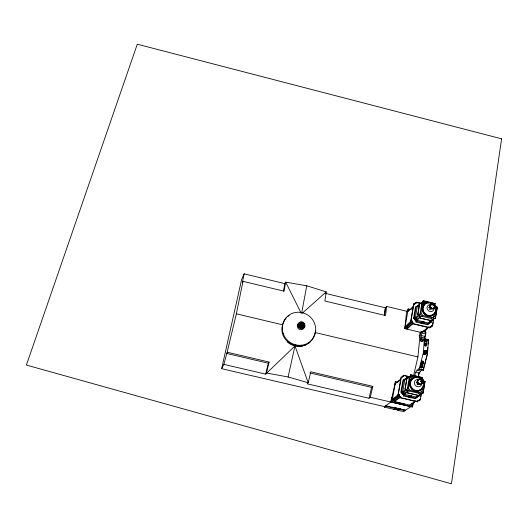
<?xml version="1.0" encoding="UTF-8"?>
<svg xmlns="http://www.w3.org/2000/svg" width="528" height="528" viewBox="0 0 528 528"><rect width="100%" height="100%" fill="white"/><g stroke="black" fill="none" stroke-linecap="round" stroke-linejoin="round"><path stroke-width="0.79" d="M286.123 317.882C268.93 341.84 309.85 360.532 315.447 330.997M430.531 309.164C430.34 310.55 428.703 308.669 430.115 308.682M432.227 308.656L431.779 309.17L431.224 308.675M435.191 303.838L435.211 303.725M414.526 376.002L415.655 372.227L417.08 370.227L419.239 368.57L419.133 369.171L423.416 370.075L427.581 353.522L428.465 339.689L424.327 338.699L421.951 341.22L421.054 341.477L420.724 340.837L421.212 335.498L422.492 331.412L426.043 332.264L424.281 339.405L420.724 338.554M424.393 345.708L424.763 340.065L425.429 339.511L426.98 339.88L425.951 346.078L424.393 345.708L425.429 339.511M425.951 346.078L426.109 343.662M427.442 352.156L427.753 347.457M427.957 344.322L428.056 342.758M419.133 369.171L423.41 352.532L424.327 338.699M413.556 375.824L417.919 356.928L420.314 332.33L421.304 331.465L422.789 331.822M419.509 337.108L420.314 332.33L404.804 328.614L406.652 311.243L407.84 310.075L408.223 308.906L410.626 309.481M384.503 315.328L385.341 307.811L386.641 306.425L406.652 311.243M384.457 315.374L385.341 307.811L325.202 293.337M386.641 306.425L385.565 315.566L324.839 300.986L326.238 291.885L306.761 285.793L285.661 282.11L284.797 283.609L283.457 291.133M422.578 379.843L422.446 379.883M425.198 344.711L425.383 344.065L425.938 344.177C426.169 345.16 424.756 344.883 425.383 344.065M425.753 344.824L425.429 344.342L425.753 344.824L425.938 344.177M426.749 351.1L425.951 351.061L426.749 351.1C426.215 352.051 425.443 352.051 425.634 353.918L425.185 354.275L423.832 353.951L424.281 351.259L424.822 350.77L426.518 350.816L424.789 350.526C422.209 353.681 426.967 355.918 426.248 351.496M426.591 351.226L426.386 350.368L426.459 351.028M425.819 354.123L426.393 351.146M423.311 370.161L423.944 366.313M425.997 351.674L424.479 352.361L425.066 352.407L424.882 353.503L425.786 352.414L426.215 352.579L426.07 351.919M426.677 350.44L426.109 351.622M427.99 341.992L428.465 339.689M426.202 352.585L426.452 351.787M419.668 394.383L419.437 395.776L418.631 396.323M422.545 377.586L422.367 378.662L424.004 381.104L424.934 381.46L423.859 381.209L422.222 378.767L422.545 377.586L410.738 374.801L410.249 376.972M429.858 322.304L430.901 322.555L431.719 321.842L432.003 319.889M434.841 303.521L434.524 304.689L434.841 303.521L423.298 300.729L422.981 301.897M425.08 381.355L423.113 393.261L422.083 393.017L416.09 397.036L415.906 398.119L415.107 398.66L403.392 395.921L404.164 395.366L404.514 393.301L407.893 390.859L407.537 392.944L419.437 395.776L419.72 394.581M431.977 320.8L432.142 319.803L428.446 323.017L428.274 324.053L427.462 324.766L416.005 322.014L416.183 320.984L420.539 317.011L418.889 314.582L417.879 314.338L418.79 314.728L420.394 317.143L420.229 318.14L431.977 320.8L420.229 318.14M431.501 325.73L431.317 326.832L429.957 326.806L431.046 327.07L431.501 325.73L432.59 325.994L433.937 317.863M399.32 394.964L398.02 394.904L399.32 394.964L399.122 396.112L400.178 396.356L399.722 397.69L417.476 401.841L417.668 400.693L419.047 400.772L419.239 399.63L420.347 399.887L421.417 393.413M419.239 399.63L420.077 400.066L420.347 398.449M420.611 396.832L421.285 392.786M431.231 325.967L432.313 326.231L432.986 322.166M433.257 320.542L433.528 318.919M421.238 391.763L422.169 391.123L422.803 387.314M423.43 383.506L423.806 381.223L422.129 378.715L419.859 378.18M428.069 302.828L424.868 302.049L421.648 304.385L420.044 313.843L421.694 316.272L431.317 318.589L434.557 316.279L435.085 313.117M435.871 308.372L436.128 306.794L434.478 304.372L432.874 303.989M421.892 393.109L422.968 393.36L424.934 381.46M434.247 318.443L435.303 318.701L437.336 307.164L436.28 306.913L434.669 304.557M435.303 318.701L437.336 307.164M412.097 403.161L411.682 405.596L392.231 401.049M412.599 406.006L413.008 403.564M398.29 408.626L398.165 409.385L395.96 408.87L394.931 409.583L384.47 407.147L384.562 406.633L392.027 401.201L391.849 402.217L412.427 407.022L413.325 402.831M425.126 332.363L425.535 329.927M412.038 403.491L412.691 403.643L413.998 402.765L414.269 401.148M418.301 377.071L419.087 372.365M424.67 339.002L425.614 333.333L425.291 333.617M427.462 324.766L427.634 323.737M420.143 367.719L420.796 367.211L421.846 360.934L423.41 361.31L422.367 367.587L421.707 368.089L420.143 367.719L421.846 360.934M425.627 341.451C425.337 340.039 426.631 342.395 425.74 341.352M421.641 366.036L421.846 365.396L422.4 365.521C422.605 366.524 421.186 366.188 421.846 365.396M422.162 362.934L422.367 362.294L422.921 362.426C423.119 363.422 421.707 363.086 422.367 362.294M423.72 354.077L424.228 351.014L423.535 354.222L425.284 354.446L423.535 354.222M421.912 365.435L422.235 365.924M422.195 366.168L422.4 365.521M422.71 363.066L422.921 362.426M424.248 353.747L424.789 350.526M416.262 397.815L417.067 397.267L417.226 396.284L418.209 396.508L418.367 395.525M426.386 350.368L425.04 352.176L424.532 352.057L424.822 350.77M428.591 323.961L429.403 323.248L429.561 322.304L430.518 322.535L430.676 321.592L434.438 318.325L435.448 318.569M417.569 396.079L417.404 397.063L418.209 396.508M424.994 352.48L425.317 350.882L426.023 350.836M425.786 352.414L425.766 351.846M425.951 351.061L425.806 351.549L426.228 351.655M426.083 350.955L426.532 350.896M417.476 401.841L417.932 400.514L419.047 400.772M412.606 322.641L411.576 322.397L412.863 322.403L412.414 323.737L429.779 327.908L430.234 326.568M424.301 353.45L425.766 353.714L426.096 351.747M409.933 377.949L409.035 378.629L407.359 388.509L409.042 391.017L418.882 393.327L419.806 392.687L409.939 390.37L408.256 387.849L409.933 377.949L412.302 376.398L416.077 377.289M420.044 313.843L420.955 312.998L422.558 303.514M407.537 392.944L407.854 391.802L406.177 389.288L405.002 389.143L406.085 389.4L407.715 391.901M408.718 377.282L410.56 375.83L410.738 374.801M420.367 318.008L420.539 317.011M421.258 303.547L423.133 301.719L423.298 300.729M404.89 410.606L404.976 410.091L395.848 408.078M395.795 408.995L397.261 409.339L397.129 410.091L403.867 411.662L405.392 410.183M404.164 395.366L408.527 396.389L409.009 395.307A1.907 0.429 10.4 0 1 411.583 395.914L411.55 397.096L415.906 398.119M416.005 322.014L416.79 321.295L421.054 322.318L421.529 321.268A1.868 0.528 9.9 0 1 424.05 321.875L424.017 323.03L428.274 324.053M421.304 331.465L421.106 332.614L422.492 331.412M406.177 389.288L401.96 392.416L400.897 392.165L401.656 391.604L403.676 379.823L404.738 380.074L408.104 377.5L407.029 377.243L405.002 389.143M418.889 314.582L414.592 318.635L413.549 318.384L414.328 317.658L416.262 306.365L417.305 306.616L420.163 303.871M401.795 393.4L402.56 392.845L403.537 393.07L402.772 393.631L401.795 393.4L401.96 392.416M403.927 380.648L404.098 379.678L404.864 379.084L405.887 379.328L406.025 378.345L407.022 378.576L407.207 377.507L408.632 377.843M414.434 319.579L415.213 318.853L416.17 319.084L415.391 319.81L414.434 319.579L414.592 318.635M402.56 392.845L404.864 379.084M415.213 318.853L417.424 305.672L418.42 305.91M384.47 407.147L385.704 406.25L395.01 408.421L395.366 407.722L400.112 408.824L399.881 409.438L405.306 410.705M398.462 410.401L400.112 408.824M407.854 391.802L403.577 394.845L402.6 394.614L402.772 393.631M416.183 320.984L415.226 320.753L415.391 319.81M402.6 394.614L403.366 394.06L403.537 393.07M415.226 320.753L416.17 319.084M418.4 305.903L418.559 304.966L419.536 305.204M403.392 395.921L403.577 394.845M417.734 314.47L419.681 303.072L420.691 303.316L423.133 301.719M405.141 389.044L407.167 377.137L408.065 377.487L410.56 375.83M417.879 314.338L419.819 302.933M416.79 321.295L417.127 319.315L419.991 316.675M423.832 353.951L424.571 352.288M400.125 396.561L394.654 400.521L394.469 401.577L400.488 397.234M412.85 322.879L407.167 328.126L406.996 329.135L413.239 323.38M394.931 409.583L395.063 408.824M393.743 409.306L395.366 407.722M398.02 394.904L401.082 377.104L402.382 377.15L402.56 376.101L403.61 376.345L403.788 375.302L410.203 376.814M410.738 321.05L412.025 321.057L410.738 321.05L413.675 303.983L414.955 303.983L415.127 302.98L416.15 303.224L416.321 302.221L421.034 303.356M398.27 394.72L401.339 376.906M410.995 320.806L413.932 303.732M399.069 395.149L398.871 396.297L399.92 396.541M402.56 376.101L402.382 377.15M411.576 322.397L411.767 321.295M413.675 303.983L414.698 304.234L415.127 302.98M411.833 322.153L412.025 321.057M402.31 376.299L403.352 376.55L403.788 375.302M415.892 303.475L416.321 302.221M400.178 396.356L399.98 397.505L417.74 401.663M400.897 392.165L402.91 380.411L403.676 379.823M412.414 323.737L412.863 322.403M413.549 318.384L415.483 307.118L416.262 306.365M370.3 397.247L372.834 386.357L310.787 371.818L308.207 382.754L307.223 383.83L369.032 398.251L370.3 397.247L390.865 402.046L391.684 397.327M394.904 384.622L395.347 382.371M391.849 402.217L395.604 381.592L397.683 382.081M404.804 328.614L408.223 308.906M394.654 400.521L393.459 400.244L393.637 399.208L399.696 394.779M407.167 328.126L405.999 327.848L406.171 326.858L411.833 321.585M385.704 406.25L385.79 405.735L395.102 407.906M301.666 313.058L306.761 285.793M422.413 379.909C419.767 380.635 419.569 383.255 422.393 379.87M284.797 283.609L244.134 273.827L242.306 282.823L242.979 281.338L284.038 291.192L285.661 282.11L301.151 313.137M384.562 406.633L221.648 368.676L223.879 364.379L227.132 352.216L236.366 313.823L242.979 281.338M223.879 364.379L265.683 374.134L294.961 345.919L308.207 382.754L288.11 376.985L294.961 345.919L295.746 344.863M221.648 368.676L241.633 279.49L244.134 273.827M390.865 402.046L395.459 381.704M369.032 398.251L371.58 387.394L372.834 386.357M227.132 352.216L269.095 362.05L266.482 373.012L288.11 376.985M265.683 374.134L268.297 363.205L269.095 362.05M422.657 364.32L423.41 361.31M424.347 365.534L427.337 353.72M418.117 376.853L419.252 373.078L420.684 371.078L422.321 369.844M417.338 382.589C416.764 383.915 415.628 381.619 417.041 382.001M431.105 307.514L431.092 307.903M426.611 341.279L426.881 340.461L425.509 341.015L425.971 341.695L426.611 341.279L426.149 340.6M426.182 344.507L426.446 343.721L425.073 344.289L425.555 344.949L426.182 344.507L425.693 343.847M426.169 352.018L425.74 351.912M423.152 362.769L423.416 361.997L422.044 362.505L422.506 363.191L423.152 362.769L422.69 362.083M422.631 365.864L422.895 365.105L421.522 365.607L421.984 366.293L422.631 365.864L422.169 365.178M426.347 351.437L426.505 351.054M425.304 353.602L426.287 352.453M425.555 344.949L426.446 343.721L425.073 344.289M425.971 341.695L426.881 340.461L425.509 341.015L426.063 341.147M422.506 363.191L423.416 361.997L422.044 362.505M421.984 366.293L422.895 365.105L421.522 365.607M407.708 311.87L413.939 305.798M411.173 308.906L413.444 306.689M411.226 309.25L412.368 308.141M416.638 306.425L417.424 305.672M417.773 305.725L418.559 304.966M424.868 302.049L421.648 304.385M411.358 320.806L405.148 326.614L406.171 326.858M414.328 317.658L416.328 318.14L419.76 314.959M405.999 327.848L412.229 322.067M421.694 316.272L422.605 315.434L432.254 317.757L434.557 316.279M434.927 305.276L436.28 306.913M427.528 316.015L428.142 315.46M302.115 313.328L326.238 291.885M431.317 318.589L432.254 317.757M429.792 321.031L430.973 319.981M419.608 384.094L418.882 384.113M429.7 323.248L430.518 322.535M422.994 331.65L428.333 327.004M422.987 331.921L428.353 327.261M429.013 326.957L425.502 330.007L426.149 330.158L424.822 331.307L423.159 330.911M426.32 340.435L426.98 339.88M423.529 352.981L423.931 352.658L423.41 352.532M426.446 351.186L425.977 351.12M425.601 352.77L426.076 352.829M288.004 316.411L289.258 315.434M395.254 383.599L400.719 379.348M396.475 382.8L400.739 379.487M397.696 382.001L400.752 379.625M405.26 378.932L406.025 378.345M406.435 378.101L407.207 377.507M411.398 377.084L412.302 376.398M398.567 394.574L392.594 398.963L393.637 399.208M407.359 388.509L408.256 387.849M401.656 391.604L403.702 392.086L407.068 389.631M393.459 400.244L399.452 395.881M409.042 391.017L409.939 390.37M397.129 410.091L398.165 409.385M409.603 405.108L415.978 400.805M418.882 393.327L422.169 391.123M419.575 394.68L422.083 393.017M409.035 378.629L410.81 377.467M431.996 319.935L434.438 318.325M418.4 380.2L418.301 380.272A2.006 1.881 52.8 0 0 417.668 381.018M433.211 308.372L433.31 308.306A1.954 1.808 45.1 0 0 433.646 308.015M421.054 322.318L421.357 322.298A1.868 0.528 9.9 0 1 423.872 322.905L424.017 323.03M408.527 396.389L408.83 396.383A1.914 0.429 10.4 0 1 411.404 396.99L411.55 397.096M431.62 308.266L431.244 308.128M425.271 344.164L425.825 344.269M425.317 344.619L425.872 344.731M407.675 392.845L419.549 395.624M403.366 394.06L417.067 397.267M226.519 353.417L268.297 363.205M309.811 372.926L371.58 387.394M413.338 402.613L413.998 402.765M394.423 401.762L404.831 404.191M392.053 402.072L412.652 406.877M390.931 401.993L410.87 406.652L405.53 410.216L399.967 408.923M395.281 408.236L400.019 409.339M419.245 369.092L423.416 370.075M417.08 370.227L420.684 371.078M415.655 372.227L419.252 373.078M410.599 374.906L422.4 377.692M403.531 375.5L408.342 376.636M425.779 350.605L426.353 350.678M424.71 350.988L426.697 351.437M426.056 351.364L426.538 351.569M425.819 351.476L426.241 351.575M425.726 351.991L426.155 352.09M424.624 351.985L425.119 352.103M425.865 352.354L426.334 352.48M425.436 353.021L427.581 353.522M425.396 353.087L425.819 353.192M424.954 353.305L425.456 353.483L425.033 353.377M424.387 353.384L425.766 353.714M424.189 353.575L425.759 353.945M236.366 313.823L282.619 324.806M315.427 332.594L417.919 356.928M422.255 362.38L422.803 362.512M422.275 362.848L422.829 362.98M421.733 365.482L422.288 365.614M421.753 365.95L422.308 366.076M420.796 367.211L422.367 367.587M412.672 323.499L430.049 327.67M422.209 333.095L425.759 333.947M421.212 335.498L424.756 336.349M420.935 337.135L424.486 337.979M424.222 338.791L428.353 339.781M427.72 340.243L428.254 340.375M424.248 339.94L424.763 340.065M420.664 339.57L423.509 340.25M420.724 340.837L422.862 341.345M436.135 307.045L437.184 307.303M416.064 302.471L419.984 303.422M408.811 309.302L410.414 309.692M408.052 309.87L409.068 310.114M429.719 321.361L431.719 321.842M416.011 320.027L429.403 323.248M423.152 300.861L434.696 303.659M419.133 384.008L417.866 383.097L417.496 382.067M431.713 308.557L430.228 307.19M302.155 324.463C300.353 323.829 302.108 326.555 302.306 324.694M417.892 384.001C416.15 383.011 417.674 386.074 417.958 384.127M420.955 312.998L422.605 315.434M416.328 318.14L417.127 319.315M403.702 392.086L404.514 393.301M309.784 342.203A16.916 16.236 37.5 0 1 308.682 343.114M305.626 344.936A16.916 16.236 37.5 0 1 303.607 345.688M302.914 345.88A16.916 16.236 37.5 0 1 287.192 341.814M304.286 327.03A3.584 3.432 37.3 0 1 298.861 329.03A3.584 3.432 37.3 0 1 298.868 323.228M416.658 391.09A6.706 6.277 53 0 1 409.979 381.949M410.19 381.434A6.706 6.277 53 0 1 412.315 378.965M420.394 389.671A6.719 6.29 53 0 1 418.909 390.383M418.374 390.522A6.719 6.29 53 0 1 417.265 390.661M416.704 390.654A6.719 6.29 53 0 1 415.582 390.496M412.54 388.885A6.719 6.29 53 0 1 411.734 388.027M411.391 387.559A6.719 6.29 53 0 1 410.824 386.536M410.606 385.994A6.719 6.29 53 0 1 410.289 382.595M410.408 382.041A6.719 6.29 53 0 1 410.791 380.992M411.041 380.497A6.719 6.29 53 0 1 414.401 377.817M422.519 387.189A6.719 6.29 53 0 1 421.964 388.153M423.073 387.486A7.352 6.884 53 0 1 411.701 388.905A7.352 6.884 53 0 1 413.602 377.434A7.352 6.884 53 0 1 423.674 383.863M423.608 385.724A7.352 6.884 53 0 1 423.304 386.918M423.119 385.506A6.719 6.29 53 0 1 414.605 390.067A6.719 6.29 53 0 1 411.14 380.437A6.719 6.29 53 0 1 420.862 379.229M421.278 379.639A6.719 6.29 53 0 1 422.578 381.572M422.796 382.114A6.719 6.29 53 0 1 423.172 383.803M418.612 380.543A1.762 1.65 52.7 0 1 418.935 380.259M418.513 383.315A2.138 2 52.8 0 1 418.15 382.892M417.899 382.397A2.138 2 52.8 0 1 417.773 381.863M417.793 381.315A2.138 2 52.8 0 1 417.952 380.807M418.235 380.365A2.138 2 52.8 0 1 418.625 380.021M421.483 380.695A2.138 2 52.8 0 1 421.733 381.19M421.859 381.731A2.138 2 52.8 0 1 421.681 382.78M421.654 382.985A3.808 3.564 52.9 0 1 418.367 386.819L416.5 386.384A3.808 3.564 52.9 0 1 418.625 379.48M423.674 323.169A1.61 0.455 9.9 0 1 421.687 323.044A1.61 0.455 9.9 0 1 420.77 322.344M421.186 322.205A1.61 0.455 9.9 0 1 422.723 322.337A1.61 0.455 9.9 0 1 423.839 322.846M429.172 316.193A6.527 6.046 45.2 0 1 422.347 308.392M422.829 306.86A6.527 6.046 45.2 0 1 423.694 305.54M432.848 314.721A6.541 6.052 45.2 0 1 429.792 315.638M425.165 313.883A6.541 6.052 45.2 0 1 423.482 311.606M423.265 311.091A6.541 6.052 45.2 0 1 424.301 304.966M434.914 312.358A6.541 6.052 45.2 0 1 434.042 313.685M434.768 305.752A7.161 6.626 45.2 0 1 430.445 316.199A7.161 6.626 45.2 0 1 422.486 307.118A7.161 6.626 45.2 0 1 433.541 304.352M435.343 307.996A6.541 6.059 45.2 0 1 429.535 315.539A6.541 6.059 45.2 0 1 423.086 307.56A6.541 6.059 45.2 0 1 431.878 303.706M432.795 303.917A2.627 2.429 45 0 1 434.59 307.778A2.627 2.429 45 0 1 430.472 307.864A2.627 2.429 45 0 1 431.495 303.943M431.805 307.725A1.716 1.591 45 0 1 431.442 307.468M430.98 305.481A1.716 1.591 45 0 1 431.211 305.131M433.554 308.081A2.079 1.921 45 0 1 433.092 308.293M431.119 307.817A2.079 1.921 45 0 1 430.762 307.408M430.412 305.89A2.079 1.921 45 0 1 430.564 305.402M430.835 304.979A2.079 1.921 45 0 1 431.218 304.656M434.366 306.847A2.079 1.921 45 0 1 434.214 307.336M434.108 307.976A3.709 3.432 45.1 0 1 430.914 311.626L429.086 311.183A3.709 3.432 45.1 0 1 431.138 304.583M428.894 307.309C429.667 309.236 430.287 305.923 428.894 307.309M432.986 305.897L435.006 303.91L432.986 305.897M501.6 138.824L451.433 483.793L26.4 365.066L137.293 44.207L501.6 138.824M283.186 333.518A16.982 16.289 37.4 0 0 311.626 340.131A16.982 16.289 37.4 0 0 302.214 312.675A16.982 16.289 37.4 0 0 283.186 333.518M301.105 325.05A0.739 0.706 37.2 0 0 302.346 325.34A0.739 0.706 37.2 0 0 301.943 324.146A0.739 0.706 37.2 0 0 301.105 325.05M300.406 325.294A1.452 1.393 37.2 0 0 302.841 325.868A1.452 1.393 37.2 0 0 302.042 323.519A1.452 1.393 37.2 0 0 300.406 325.294M299.732 325.552A2.119 2.033 37.2 0 0 303.277 326.396A2.119 2.033 37.2 0 0 302.115 322.964A2.119 2.033 37.2 0 0 299.732 325.552M299.105 325.822A2.713 2.594 37.2 0 0 303.64 326.898A2.713 2.594 37.2 0 0 302.155 322.516A2.713 2.594 37.2 0 0 299.105 325.822M298.551 326.093A3.208 3.076 37.2 0 0 303.917 327.36A3.208 3.076 37.2 0 0 302.155 322.172A3.208 3.076 37.2 0 0 298.551 326.093M298.082 326.344A3.597 3.445 37.2 0 0 304.095 327.769A3.597 3.445 37.2 0 0 302.128 321.955A3.597 3.445 37.2 0 0 298.082 326.344M408.632 396.99A1.65 0.37 10.4 0 0 411.345 397.294A1.65 0.37 10.4 0 0 409.352 396.488A1.65 0.37 10.4 0 0 408.632 396.99M408.665 396.785A1.65 0.37 10.4 0 0 411.378 397.089A1.65 0.37 10.4 0 0 409.385 396.284A1.65 0.37 10.4 0 0 408.665 396.785M409.728 384.265A7.359 6.89 53 0 0 420.856 390.126A7.359 6.89 53 0 0 419.674 377.678A7.359 6.89 53 0 0 409.728 384.265M417.338 381.81A2.699 2.521 52.7 0 0 421.423 383.962A2.699 2.521 52.7 0 0 420.988 379.401A2.699 2.521 52.7 0 0 417.338 381.81M417.239 381.883A2.693 2.521 52.8 0 0 421.318 384.034A2.693 2.521 52.8 0 0 420.889 379.474A2.693 2.521 52.8 0 0 417.239 381.883M417.668 381.797A2.356 2.204 52.7 0 0 421.232 383.678A2.356 2.204 52.7 0 0 420.856 379.691A2.356 2.204 52.7 0 0 417.668 381.797M421.139 323.05A1.61 0.455 9.9 0 0 423.806 323.281A1.61 0.455 9.9 0 0 421.865 322.403A1.61 0.455 9.9 0 0 421.139 323.05M422.407 309.395A7.161 6.633 45.2 0 0 433.303 315.13A7.161 6.633 45.2 0 0 432.109 303.178A7.161 6.633 45.2 0 0 422.407 309.395M429.97 306.332A2.627 2.429 45 0 0 433.963 308.438A2.627 2.429 45 0 0 433.528 304.062A2.627 2.429 45 0 0 429.97 306.332M430.287 306.326A2.297 2.125 45 0 0 433.778 308.167A2.297 2.125 45 0 0 433.396 304.339A2.297 2.125 45 0 0 430.287 306.326"/></g></svg>
